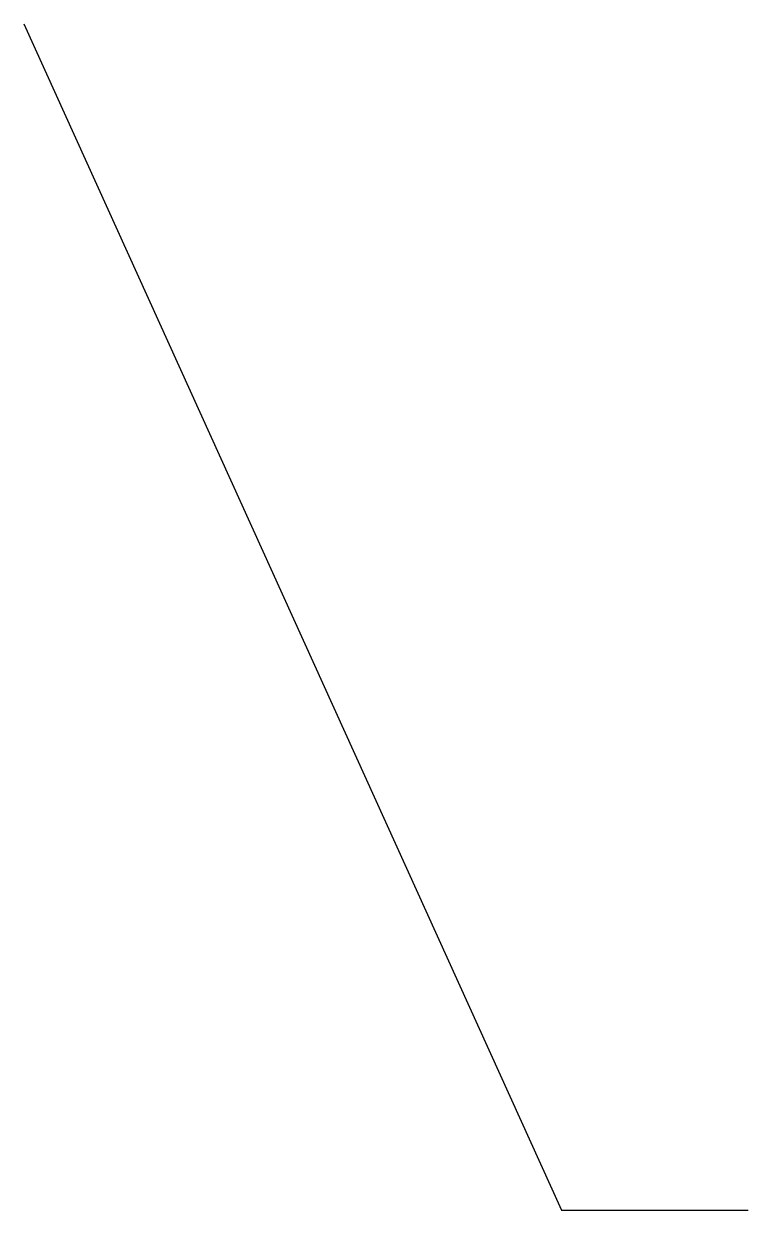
# Model space of a CAD drawing. Header units: metres. Extents: x 321.6 to 331.3, y 146.1 to 162.
import ezdxf

# ---------------------------------------------------------------- set-up
doc = ezdxf.new("R2010")
doc.units = ezdxf.units.M

msp = doc.modelspace()

# ---------------------------------------------------------------- linework, layer by layer
msp.add_lwpolyline([(321.6, 162), (328.8, 146.1), (331.3, 146.1)])

doc.saveas('drawing.dxf')
